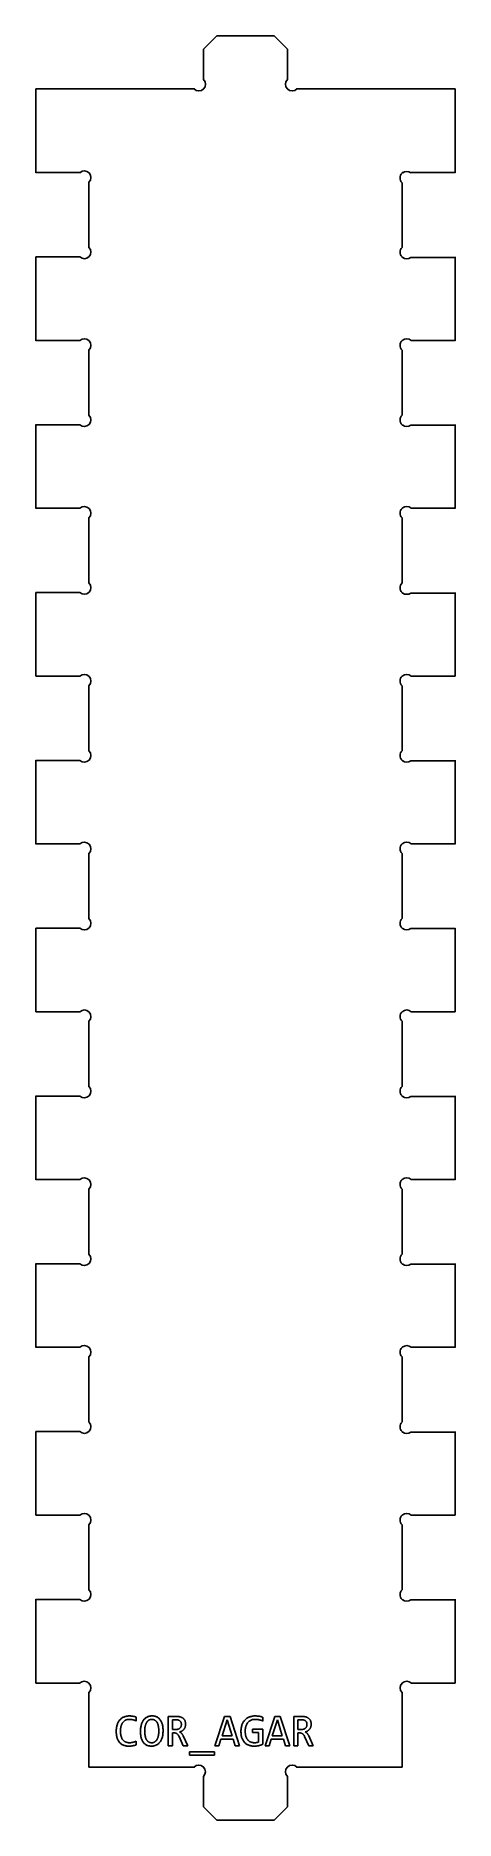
# Model space of a CAD drawing. Header units: inches. Extents: x -1.72 to 0.25, y -0.25 to 8.12.
import ezdxf

# ---------------------------------------------------------------- set-up
doc = ezdxf.new("R2010")
doc.units = ezdxf.units.IN
doc.header["$MEASUREMENT"] = 0

msp = doc.modelspace()

# ---------------------------------------------------------------- linework, layer by layer
at = {"color": 7, "linetype": 'Continuous', "lineweight": 25}
for p, q in [((-0.8686, 8.124), (-0.9311, 8.0615)), ((-0.8686, 8.124), (-0.5999, 8.124)), ((-0.5374, 8.0615), (-0.5999, 8.124)), ((-0.9311, 7.9182), (-0.9311, 8.0615)), ((-0.5374, 8.0615), (-0.5374, 7.9182)), ((-1.7185, 7.4803), (-1.7185, 7.874)), ((-1.7185, 7.874), (-0.9753, 7.874)), ((-0.4932, 7.874), (0.25, 7.874)), ((0.25, 7.874), (0.25, 7.4803)), ((-1.7173, 7.4803), (-1.7185, 7.4803)), ((-1.7173, 7.4813), (-1.5117, 7.4813)), ((-1.7173, 7.4803), (-1.7173, 7.4813)), ((0.0007, 7.4813), (0.0035, 7.4813)), ((0.0007, 7.4789), (0.0007, 7.4813)), ((0.0407, 7.4813), (0.2493, 7.4813)), ((0.2493, 7.4813), (0.2493, 7.4803)), ((0.25, 7.4803), (0.2493, 7.4803)), ((-1.4685, 7.1308), (-1.4685, 7.4361)), ((0, 7.4341), (0, 7.1308)), ((-1.7185, 6.6929), (-1.7185, 7.0866)), ((-1.7185, 7.0866), (-1.7173, 7.0866)), ((-1.7173, 7.0856), (-1.7173, 7.0866)), ((-1.5117, 7.0856), (-1.7173, 7.0856)), ((0.0007, 7.0836), (0.0007, 7.086)), ((0.0035, 7.0836), (0.0007, 7.0836)), ((0.2493, 7.0836), (0.0407, 7.0836)), ((0.2493, 7.0866), (0.2493, 7.0836)), ((0.2493, 7.0866), (0.25, 7.0866)), ((0.25, 7.0866), (0.25, 6.6929)), ((-1.7173, 6.6929), (-1.7185, 6.6929)), ((-1.7173, 6.6939), (-1.5117, 6.6939)), ((-1.7173, 6.6929), (-1.7173, 6.6939)), ((-1.4685, 6.3434), (-1.4685, 6.6487)), ((0, 6.6487), (0, 6.3434)), ((0.0007, 6.6939), (0.001, 6.6939)), ((0.0007, 6.6936), (0.0007, 6.6939)), ((0.0431, 6.6939), (0.2493, 6.6939)), ((0.2493, 6.6939), (0.2493, 6.6929)), ((0.25, 6.6929), (0.2493, 6.6929)), ((-1.7185, 5.9055), (-1.7185, 6.2992)), ((-1.7185, 6.2992), (-1.7173, 6.2992)), ((-1.7173, 6.2982), (-1.7173, 6.2992)), ((-1.5117, 6.2982), (-1.7173, 6.2982)), ((0.0007, 6.2962), (0.0007, 6.2986)), ((0.0035, 6.2962), (0.0007, 6.2962)), ((0.2493, 6.2962), (0.0407, 6.2962)), ((0.2493, 6.2992), (0.2493, 6.2962)), ((0.2493, 6.2992), (0.25, 6.2992)), ((0.25, 6.2992), (0.25, 5.9055)), ((-1.7173, 5.9055), (-1.7185, 5.9055)), ((-1.7173, 5.9065), (-1.5117, 5.9065)), ((-1.7173, 5.9055), (-1.7173, 5.9065)), ((0.0007, 5.9065), (0.001, 5.9065)), ((0.0007, 5.9062), (0.0007, 5.9065)), ((0.0431, 5.9065), (0.2493, 5.9065)), ((0.2493, 5.9065), (0.2493, 5.9055)), ((0.25, 5.9055), (0.2493, 5.9055)), ((-1.4685, 5.556), (-1.4685, 5.8613)), ((0, 5.8613), (0, 5.556)), ((-1.7185, 5.1181), (-1.7185, 5.5118)), ((-1.7185, 5.5118), (-1.7173, 5.5118)), ((-1.7173, 5.5108), (-1.7173, 5.5118)), ((-1.5117, 5.5108), (-1.7173, 5.5108)), ((0.0007, 5.5088), (0.0007, 5.5112)), ((0.0035, 5.5088), (0.0007, 5.5088)), ((0.2493, 5.5088), (0.0407, 5.5088)), ((0.2493, 5.5118), (0.2493, 5.5088)), ((0.2493, 5.5118), (0.25, 5.5118)), ((0.25, 5.5118), (0.25, 5.1181)), ((-1.7173, 5.1181), (-1.7185, 5.1181)), ((-1.7173, 5.1191), (-1.5117, 5.1191)), ((-1.7173, 5.1181), (-1.7173, 5.1191)), ((0.0007, 5.1191), (0.001, 5.1191)), ((0.0007, 5.1188), (0.0007, 5.1191)), ((0.0431, 5.1191), (0.2493, 5.1191)), ((0.2493, 5.1191), (0.2493, 5.1181)), ((0.25, 5.1181), (0.2493, 5.1181)), ((-1.4685, 4.7686), (-1.4685, 5.0739)), ((0, 5.0739), (0, 4.7686)), ((-1.7185, 4.3307), (-1.7185, 4.7244)), ((-1.7185, 4.7244), (-1.7173, 4.7244)), ((-1.7173, 4.7234), (-1.7173, 4.7244)), ((-1.5117, 4.7234), (-1.7173, 4.7234)), ((0.0007, 4.7214), (0.0007, 4.7238)), ((0.0035, 4.7214), (0.0007, 4.7214)), ((0.2493, 4.7214), (0.0407, 4.7214)), ((0.2493, 4.7244), (0.2493, 4.7214)), ((0.2493, 4.7244), (0.25, 4.7244)), ((0.25, 4.7244), (0.25, 4.3307)), ((-1.7173, 4.3307), (-1.7185, 4.3307)), ((-1.7173, 4.3317), (-1.5117, 4.3317)), ((-1.7173, 4.3307), (-1.7173, 4.3317)), ((-1.4685, 3.9812), (-1.4685, 4.2865)), ((0, 4.2865), (0, 3.9812)), ((0.0007, 4.3317), (0.001, 4.3317)), ((0.0007, 4.3314), (0.0007, 4.3317)), ((0.0431, 4.3317), (0.2493, 4.3317)), ((0.2493, 4.3317), (0.2493, 4.3307)), ((0.25, 4.3307), (0.2493, 4.3307)), ((-1.7185, 3.5433), (-1.7185, 3.937)), ((-1.7185, 3.937), (-1.7173, 3.937)), ((-1.7173, 3.936), (-1.7173, 3.937)), ((-1.5117, 3.936), (-1.7173, 3.936)), ((0.0007, 3.934), (0.0007, 3.9364)), ((0.2493, 3.937), (0.2493, 3.934)), ((0.2493, 3.937), (0.25, 3.937)), ((0.25, 3.937), (0.25, 3.5433)), ((0.0035, 3.934), (0.0007, 3.934)), ((0.2493, 3.934), (0.0407, 3.934)), ((-1.7173, 3.5433), (-1.7185, 3.5433)), ((-1.7173, 3.5443), (-1.5117, 3.5443)), ((-1.7173, 3.5433), (-1.7173, 3.5443)), ((0.0007, 3.5443), (0.001, 3.5443)), ((0.0007, 3.544), (0.0007, 3.5443)), ((0.0431, 3.5443), (0.2493, 3.5443)), ((0.2493, 3.5443), (0.2493, 3.5433)), ((0.25, 3.5433), (0.2493, 3.5433)), ((-1.4685, 3.1938), (-1.4685, 3.4991)), ((0, 3.4991), (0, 3.1938)), ((-1.7185, 2.7559), (-1.7185, 3.1496)), ((-1.7185, 3.1496), (-1.7173, 3.1496)), ((-1.7173, 3.1486), (-1.7173, 3.1496)), ((-1.5117, 3.1486), (-1.7173, 3.1486)), ((0.0007, 3.1466), (0.0007, 3.149)), ((0.0035, 3.1466), (0.0007, 3.1466)), ((0.2493, 3.1466), (0.0407, 3.1466)), ((0.2493, 3.1496), (0.2493, 3.1466)), ((0.2493, 3.1496), (0.25, 3.1496)), ((0.25, 3.1496), (0.25, 2.7559)), ((-1.7173, 2.7559), (-1.7185, 2.7559)), ((-1.7173, 2.7569), (-1.5117, 2.7569)), ((-1.7173, 2.7559), (-1.7173, 2.7569)), ((-1.4685, 2.4064), (-1.4685, 2.7117)), ((0, 2.7117), (0, 2.4064)), ((0.0007, 2.7569), (0.001, 2.7569)), ((0.0007, 2.7565), (0.0007, 2.7569)), ((0.0431, 2.7569), (0.2493, 2.7569)), ((0.2493, 2.7569), (0.2493, 2.7559)), ((0.25, 2.7559), (0.2493, 2.7559)), ((-1.7185, 1.9685), (-1.7185, 2.3622)), ((-1.7185, 2.3622), (-1.7173, 2.3622)), ((-1.7173, 2.3612), (-1.7173, 2.3622)), ((-1.5117, 2.3612), (-1.7173, 2.3612)), ((0.0007, 2.3592), (0.0007, 2.3616)), ((0.0035, 2.3592), (0.0007, 2.3592)), ((0.2493, 2.3592), (0.0407, 2.3592)), ((0.2493, 2.3622), (0.2493, 2.3592)), ((0.2493, 2.3622), (0.25, 2.3622)), ((0.25, 2.3622), (0.25, 1.9685)), ((-1.7173, 1.9685), (-1.7185, 1.9685)), ((-1.7173, 1.9695), (-1.5117, 1.9695)), ((-1.7173, 1.9685), (-1.7173, 1.9695)), ((0.0007, 1.9695), (0.001, 1.9695)), ((0.0007, 1.9691), (0.0007, 1.9695)), ((0.0431, 1.9695), (0.2493, 1.9695)), ((0.2493, 1.9695), (0.2493, 1.9685)), ((0.25, 1.9685), (0.2493, 1.9685)), ((-1.4685, 1.619), (-1.4685, 1.9243)), ((0, 1.9243), (0, 1.619)), ((-1.7185, 1.1811), (-1.7185, 1.5748)), ((-1.7185, 1.5748), (-1.7173, 1.5748)), ((-1.7173, 1.5738), (-1.7173, 1.5748)), ((-1.5117, 1.5738), (-1.7173, 1.5738)), ((0.0007, 1.5718), (0.0007, 1.5742)), ((0.0035, 1.5718), (0.0007, 1.5718)), ((0.2493, 1.5718), (0.0407, 1.5718)), ((0.2493, 1.5748), (0.2493, 1.5718)), ((0.2493, 1.5748), (0.25, 1.5748)), ((0.25, 1.5748), (0.25, 1.1811)), ((-1.7173, 1.1811), (-1.7185, 1.1811)), ((-1.7173, 1.1821), (-1.5117, 1.1821)), ((-1.7173, 1.1811), (-1.7173, 1.1821)), ((0.0007, 1.1821), (0.001, 1.1821)), ((0.0007, 1.1817), (0.0007, 1.1821)), ((0.0431, 1.1821), (0.2493, 1.1821)), ((0.2493, 1.1821), (0.2493, 1.1811)), ((0.25, 1.1811), (0.2493, 1.1811)), ((-1.4685, 0.8316), (-1.4685, 1.1369)), ((0, 1.1369), (0, 0.8316)), ((-1.7185, 0.3937), (-1.7185, 0.7874)), ((-1.7185, 0.7874), (-1.7173, 0.7874)), ((-1.7173, 0.7864), (-1.7173, 0.7874)), ((-1.5117, 0.7864), (-1.7173, 0.7864)), ((0.0007, 0.7844), (0.0007, 0.7868)), ((0.0035, 0.7844), (0.0007, 0.7844)), ((0.2493, 0.7844), (0.0407, 0.7844)), ((0.2493, 0.7874), (0.2493, 0.7844)), ((0.2493, 0.7874), (0.25, 0.7874)), ((0.25, 0.7874), (0.25, 0.3937)), ((-1.5127, 0.3937), (-1.7185, 0.3937)), ((-1.4685, 0), (-1.4685, 0.3495)), ((0, 0.3495), (0, 0)), ((0.25, 0.3937), (0.0442, 0.3937)), ((-1.2468, 0.2338), (-1.2468, 0.2158)), ((-1.0971, 0.2378), (-1.0604, 0.2378)), ((-1.0971, 0.1), (-1.0971, 0.2378)), ((-1.0771, 0.2218), (-1.0771, 0.1759)), ((-1.0602, 0.2218), (-1.0771, 0.2218)), ((-1.0771, 0.1759), (-1.0626, 0.1759)), ((-0.8784, 0.1), (-0.8326, 0.2378)), ((-0.8205, 0.2217), (-0.8444, 0.1459)), ((-0.8326, 0.2378), (-0.8069, 0.2378)), ((-0.7971, 0.1459), (-0.8205, 0.2217)), ((-0.8069, 0.2378), (-0.7626, 0.1)), ((-0.7014, 0.1779), (-0.6537, 0.1779)), ((-0.7014, 0.1619), (-0.7014, 0.1779)), ((-0.6537, 0.2338), (-0.6537, 0.2158)), ((-0.6537, 0.1779), (-0.6537, 0.1065)), ((-0.6427, 0.1), (-0.5969, 0.2378)), ((-0.5848, 0.2217), (-0.6088, 0.1459)), ((-0.5969, 0.2378), (-0.5712, 0.2378)), ((-0.5615, 0.1459), (-0.5848, 0.2217)), ((-0.5712, 0.2378), (-0.5269, 0.1)), ((-0.5079, 0.2378), (-0.4713, 0.2378)), ((-0.5079, 0.1), (-0.5079, 0.2378)), ((-0.4711, 0.2218), (-0.488, 0.2218)), ((-0.488, 0.2218), (-0.488, 0.1759)), ((-0.488, 0.1759), (-0.4735, 0.1759)), ((-1.2468, 0.122), (-1.2468, 0.104)), ((-1.0771, 0.1), (-1.0971, 0.1)), ((-1.0771, 0.1599), (-1.0771, 0.1)), ((-1.0686, 0.1599), (-1.0771, 0.1599)), ((-1.0263, 0.1), (-1.0462, 0.143)), ((-1.0263, 0.1459), (-1.0052, 0.1)), ((-1.0052, 0.1), (-1.0263, 0.1)), ((-0.8589, 0.1), (-0.8784, 0.1)), ((-0.8495, 0.13), (-0.8589, 0.1)), ((-0.7922, 0.13), (-0.8495, 0.13)), ((-0.8444, 0.1459), (-0.7971, 0.1459)), ((-0.783, 0.1), (-0.7922, 0.13)), ((-0.7626, 0.1), (-0.783, 0.1)), ((-0.6737, 0.1619), (-0.7014, 0.1619)), ((-0.6737, 0.1169), (-0.6737, 0.1619)), ((-0.6233, 0.1), (-0.6427, 0.1)), ((-0.6138, 0.13), (-0.6233, 0.1)), ((-0.5566, 0.13), (-0.6138, 0.13)), ((-0.6088, 0.1459), (-0.5615, 0.1459)), ((-0.5473, 0.1), (-0.5566, 0.13)), ((-0.5269, 0.1), (-0.5473, 0.1)), ((-0.488, 0.1), (-0.5079, 0.1)), ((-0.488, 0.1599), (-0.488, 0.1)), ((-0.4795, 0.1599), (-0.488, 0.1599)), ((-0.4372, 0.1), (-0.457, 0.143)), ((-0.4161, 0.1), (-0.4372, 0.1)), ((-0.4371, 0.1459), (-0.4161, 0.1)), ((-0.9753, 0), (-1.4685, 0)), ((-0.9972, 0.072), (-0.8794, 0.072)), ((-0.9972, 0.0561), (-0.9972, 0.072)), ((-0.8794, 0.0561), (-0.9972, 0.0561)), ((-0.8794, 0.072), (-0.8794, 0.0561)), ((0, 0), (-0.4932, 0)), ((-0.9311, -0.1875), (-0.9311, -0.0442)), ((-0.5374, -0.0442), (-0.5374, -0.1875)), ((-0.9311, -0.1875), (-0.8686, -0.25)), ((-0.5999, -0.25), (-0.8686, -0.25)), ((-0.5999, -0.25), (-0.5374, -0.1875))]:
    msp.add_line(p, q, dxfattribs=at)
for centre, radius, start, end in [((-0.9532, 7.8961), 0.0313, 225, 45), ((-0.5153, 7.8961), 0.0313, 135, 315), ((-1.4906, 7.4582), 0.0312, 315, 132.34462), ((0.0221, 7.4562), 0.0312, 133.30452, 225), ((0.0221, 7.4562), 0.0312, 53.49269, 126.50731), ((-1.4906, 7.1087), 0.0312, 227.65538, 45), ((0.0221, 7.1087), 0.0313, 135, 226.69548), ((0.0221, 7.1087), 0.0313, 233.49269, 306.50731), ((-1.4906, 6.6708), 0.0312, 315, 132.34462), ((0.0221, 6.6708), 0.0312, 47.65538, 132.34462), ((0.0221, 6.6708), 0.0312, 133.30452, 225), ((-1.4906, 6.3213), 0.0312, 227.65538, 45), ((0.0221, 6.3213), 0.0312, 135, 226.69548), ((0.0221, 6.3213), 0.0312, 233.49269, 306.50731), ((-1.4906, 5.8834), 0.0312, 315, 132.34462), ((0.0221, 5.8834), 0.0312, 133.30452, 225), ((0.0221, 5.8834), 0.0312, 47.65538, 132.34462), ((-1.4906, 5.5339), 0.0312, 227.65538, 45), ((0.0221, 5.5339), 0.0312, 135, 226.69548), ((0.0221, 5.5339), 0.0312, 233.49269, 306.50731), ((-1.4906, 5.096), 0.0312, 315, 132.34462), ((0.0221, 5.096), 0.0312, 133.30452, 225), ((0.0221, 5.096), 0.0312, 47.65538, 132.34462), ((-1.4906, 4.7465), 0.0312, 227.65538, 45), ((0.0221, 4.7465), 0.0312, 135, 226.69548), ((0.0221, 4.7465), 0.0312, 233.49269, 306.50731), ((-1.4906, 4.3086), 0.0312, 315, 132.34462), ((0.0221, 4.3086), 0.0312, 133.30452, 225), ((0.0221, 4.3086), 0.0312, 47.65538, 132.34462), ((-1.4906, 3.9591), 0.0312, 227.65538, 45), ((0.0221, 3.9591), 0.0312, 135, 226.69548), ((0.0221, 3.9591), 0.0312, 233.49269, 306.50731), ((-1.4906, 3.5212), 0.0312, 315, 132.34462), ((0.0221, 3.5212), 0.0312, 133.30452, 225), ((0.0221, 3.5212), 0.0312, 47.65538, 132.34462), ((-1.4906, 3.1717), 0.0312, 227.65538, 45), ((0.0221, 3.1717), 0.0312, 135, 226.69548), ((0.0221, 3.1717), 0.0312, 233.49269, 306.50731), ((-1.4906, 2.7338), 0.0312, 315, 132.34462), ((0.0221, 2.7338), 0.0312, 47.65538, 132.34462), ((0.0221, 2.7338), 0.0312, 133.30452, 225), ((-1.4906, 2.3843), 0.0312, 227.65538, 45), ((0.0221, 2.3843), 0.0312, 135, 226.69548), ((0.0221, 2.3843), 0.0312, 233.49269, 306.50731), ((-1.4906, 1.9464), 0.0312, 315, 132.34462), ((0.0221, 1.9464), 0.0312, 133.30452, 225), ((0.0221, 1.9464), 0.0312, 47.65538, 132.34462), ((-1.4906, 1.5969), 0.0312, 227.65538, 45), ((0.0221, 1.5969), 0.0312, 135, 226.69548), ((0.0221, 1.5969), 0.0312, 233.49269, 306.50731), ((-1.4906, 1.159), 0.0312, 315, 132.34462), ((0.0221, 1.159), 0.0312, 133.30452, 225), ((0.0221, 1.159), 0.0312, 47.65538, 132.34462), ((-1.4906, 0.8095), 0.0312, 227.65538, 45), ((0.0221, 0.8095), 0.0312, 135, 226.69548), ((0.0221, 0.8095), 0.0312, 233.49269, 306.50731), ((-1.4906, 0.3716), 0.0312, 315, 135), ((0.0221, 0.3716), 0.0312, 45, 225), ((-0.9532, -0.0221), 0.0312, 315, 135), ((-0.5153, -0.0221), 0.0313, 45, 225)]:
    msp.add_arc(centre, radius, start, end, dxfattribs=at)
for points, knots in [([(-1.3407, 0.1674), (-1.3406, 0.1701), (-1.3405, 0.1754), (-1.3398, 0.1831), (-1.3384, 0.1905), (-1.3366, 0.1974), (-1.3342, 0.2039), (-1.3314, 0.2099), (-1.3281, 0.2153), (-1.3244, 0.2203), (-1.3202, 0.2247), (-1.3156, 0.2287), (-1.3106, 0.232), (-1.3052, 0.2348), (-1.2994, 0.2371), (-1.2932, 0.2386), (-1.2867, 0.2396), (-1.2823, 0.2397), (-1.28, 0.2398)], [0, 0, 0, 0, 0.076224, 0.149254, 0.218962, 0.286265, 0.350873, 0.412736, 0.472531, 0.530485, 0.587275, 0.643812, 0.700207, 0.757344, 0.815402, 0.875024, 0.93606, 1, 1, 1, 1]), ([(-1.2792, 0.2238), (-1.2808, 0.2238), (-1.2838, 0.2237), (-1.2883, 0.223), (-1.2925, 0.2218), (-1.2965, 0.2202), (-1.3002, 0.2181), (-1.3036, 0.2156), (-1.3068, 0.2127), (-1.3096, 0.2094), (-1.3122, 0.2056), (-1.3144, 0.2015), (-1.3163, 0.197), (-1.3179, 0.1921), (-1.3192, 0.1868), (-1.3201, 0.1812), (-1.3206, 0.1752), (-1.3207, 0.1711), (-1.3207, 0.169)], [0, 0, 0, 0, 0.060088, 0.117638, 0.174026, 0.229308, 0.284124, 0.338589, 0.393896, 0.450173, 0.508161, 0.568184, 0.63134, 0.697838, 0.7675, 0.840945, 0.91819, 1, 1, 1, 1]), ([(-1.3207, 0.169), (-1.3207, 0.1668), (-1.3206, 0.1625), (-1.3201, 0.1563), (-1.3193, 0.1505), (-1.3182, 0.1451), (-1.3167, 0.1402), (-1.3148, 0.1357), (-1.3127, 0.1315), (-1.3102, 0.1278), (-1.3074, 0.1245), (-1.3042, 0.1217), (-1.3007, 0.1193), (-1.2969, 0.1174), (-1.2928, 0.1158), (-1.2884, 0.1148), (-1.2837, 0.1141), (-1.2805, 0.114), (-1.2788, 0.114)], [0, 0, 0, 0, 0.084032, 0.162748, 0.236834, 0.306551, 0.371986, 0.434019, 0.492691, 0.549183, 0.603684, 0.657291, 0.710499, 0.764375, 0.819427, 0.876517, 0.936537, 1, 1, 1, 1]), ([(-1.28, 0.2398), (-1.2785, 0.2398), (-1.2754, 0.2397), (-1.2709, 0.2394), (-1.2666, 0.239), (-1.2611, 0.2381), (-1.2545, 0.2366), (-1.2494, 0.2347), (-1.2468, 0.2338)], [0, 0, 0, 0, 0.137106, 0.269843, 0.397453, 0.520419, 0.761423, 1, 1, 1, 1]), ([(-1.2468, 0.2158), (-1.2481, 0.2165), (-1.2505, 0.2177), (-1.2543, 0.2193), (-1.2581, 0.2207), (-1.2621, 0.2218), (-1.2661, 0.2227), (-1.2703, 0.2234), (-1.2747, 0.2237), (-1.2777, 0.2238), (-1.2792, 0.2238)], [0, 0, 0, 0, 0.1229518, 0.2436493, 0.3654458, 0.485859, 0.608252, 0.7338072, 0.8647999, 1, 1, 1, 1]), ([(-1.2269, 0.1682), (-1.2268, 0.1712), (-1.2267, 0.1769), (-1.2259, 0.1852), (-1.2246, 0.1929), (-1.2227, 0.2), (-1.2204, 0.2065), (-1.2177, 0.2124), (-1.2146, 0.2177), (-1.2111, 0.2224), (-1.2072, 0.2266), (-1.2031, 0.2302), (-1.1986, 0.2332), (-1.1938, 0.2356), (-1.1888, 0.2375), (-1.1837, 0.2388), (-1.1784, 0.2396), (-1.1748, 0.2397), (-1.173, 0.2398)], [0, 0, 0, 0, 0.088319, 0.170763, 0.248113, 0.320538, 0.388732, 0.452895, 0.513828, 0.57181, 0.627694, 0.682153, 0.735071, 0.787987, 0.840915, 0.893428, 0.946343, 1, 1, 1, 1]), ([(-1.1751, 0.098), (-1.1772, 0.0981), (-1.1813, 0.0982), (-1.1873, 0.0991), (-1.1929, 0.1006), (-1.198, 0.1027), (-1.2027, 0.1054), (-1.207, 0.1086), (-1.2109, 0.1124), (-1.2143, 0.1167), (-1.2173, 0.1215), (-1.2199, 0.1268), (-1.2221, 0.1326), (-1.2239, 0.1389), (-1.2252, 0.1457), (-1.2262, 0.1528), (-1.2268, 0.1604), (-1.2268, 0.1656), (-1.2269, 0.1682)], [0, 0, 0, 0, 0.064382, 0.124968, 0.182777, 0.238329, 0.292832, 0.34642, 0.400587, 0.45597, 0.512907, 0.57254, 0.634891, 0.700748, 0.770234, 0.843078, 0.919596, 1, 1, 1, 1]), ([(-1.174, 0.2238), (-1.1754, 0.2238), (-1.1781, 0.2236), (-1.182, 0.2229), (-1.1856, 0.2215), (-1.1889, 0.2196), (-1.1919, 0.2172), (-1.1945, 0.2144), (-1.197, 0.2113), (-1.1991, 0.2078), (-1.2009, 0.2039), (-1.2026, 0.1997), (-1.2039, 0.1952), (-1.205, 0.1904), (-1.2058, 0.1854), (-1.2064, 0.1802), (-1.2068, 0.1748), (-1.2069, 0.1712), (-1.2069, 0.1693)], [0, 0, 0, 0, 0.058632, 0.114268, 0.168014, 0.220823, 0.274059, 0.327872, 0.383653, 0.441283, 0.501681, 0.564491, 0.631012, 0.700572, 0.772808, 0.846733, 0.92213, 1, 1, 1, 1]), ([(-1.2069, 0.1693), (-1.2069, 0.1673), (-1.2068, 0.1634), (-1.2065, 0.1576), (-1.2059, 0.1521), (-1.2051, 0.1469), (-1.2041, 0.142), (-1.2028, 0.1374), (-1.2012, 0.1332), (-1.1994, 0.1294), (-1.1972, 0.1259), (-1.1949, 0.1228), (-1.1921, 0.1202), (-1.1891, 0.1179), (-1.1858, 0.1162), (-1.1822, 0.1149), (-1.1782, 0.1141), (-1.1755, 0.114), (-1.174, 0.114)], [0, 0, 0, 0, 0.083784, 0.163374, 0.240194, 0.31317, 0.382532, 0.447714, 0.509469, 0.568373, 0.624211, 0.678025, 0.730242, 0.781712, 0.833094, 0.886217, 0.941176, 1, 1, 1, 1]), ([(-1.121, 0.1698), (-1.1211, 0.1668), (-1.1212, 0.161), (-1.122, 0.1527), (-1.1233, 0.1449), (-1.1252, 0.1378), (-1.1276, 0.1313), (-1.1303, 0.1254), (-1.1334, 0.1201), (-1.1369, 0.1153), (-1.1408, 0.1112), (-1.1449, 0.1076), (-1.1495, 0.1046), (-1.1542, 0.1022), (-1.1592, 0.1003), (-1.1644, 0.099), (-1.1697, 0.0982), (-1.1733, 0.0981), (-1.1751, 0.098)], [0, 0, 0, 0, 0.088943, 0.17175, 0.24914, 0.321696, 0.389762, 0.453706, 0.514587, 0.57262, 0.628313, 0.68215, 0.735401, 0.788412, 0.841159, 0.893792, 0.946526, 1, 1, 1, 1]), ([(-1.141, 0.1685), (-1.141, 0.1705), (-1.1411, 0.1744), (-1.1414, 0.1801), (-1.142, 0.1856), (-1.1427, 0.1908), (-1.1437, 0.1957), (-1.1451, 0.2003), (-1.1466, 0.2045), (-1.1485, 0.2083), (-1.1506, 0.2118), (-1.153, 0.2149), (-1.1558, 0.2176), (-1.1588, 0.2198), (-1.1622, 0.2216), (-1.1658, 0.2229), (-1.1698, 0.2237), (-1.1726, 0.2238), (-1.174, 0.2238)], [0, 0, 0, 0, 0.0827296, 0.1621119, 0.2379432, 0.3106867, 0.3797986, 0.4452447, 0.5072619, 0.5662172, 0.6225207, 0.6762106, 0.7289168, 0.7803543, 0.8322014, 0.8852026, 0.9408813, 1, 1, 1, 1]), ([(-1.174, 0.114), (-1.1726, 0.114), (-1.17, 0.1141), (-1.1661, 0.115), (-1.1625, 0.1163), (-1.1592, 0.1182), (-1.1561, 0.1206), (-1.1535, 0.1234), (-1.151, 0.1265), (-1.1489, 0.13), (-1.147, 0.1339), (-1.1453, 0.1381), (-1.144, 0.1425), (-1.1429, 0.1473), (-1.142, 0.1524), (-1.1415, 0.1576), (-1.1411, 0.163), (-1.141, 0.1666), (-1.141, 0.1685)], [0, 0, 0, 0, 0.058557, 0.113781, 0.167302, 0.220425, 0.273938, 0.327988, 0.383698, 0.441483, 0.502187, 0.564917, 0.631059, 0.700003, 0.77222, 0.846052, 0.92179, 1, 1, 1, 1]), ([(-1.173, 0.2398), (-1.1709, 0.2397), (-1.1667, 0.2396), (-1.1608, 0.2387), (-1.1552, 0.2372), (-1.1501, 0.235), (-1.1454, 0.2323), (-1.1411, 0.2291), (-1.1372, 0.2254), (-1.1338, 0.2211), (-1.1307, 0.2163), (-1.1281, 0.211), (-1.1259, 0.2052), (-1.1241, 0.1989), (-1.1227, 0.1922), (-1.1217, 0.1851), (-1.1211, 0.1776), (-1.1211, 0.1724), (-1.121, 0.1698)], [0, 0, 0, 0, 0.064488, 0.125484, 0.183167, 0.238931, 0.293524, 0.347641, 0.401677, 0.45715, 0.514082, 0.57381, 0.635968, 0.701717, 0.771071, 0.843452, 0.919781, 1, 1, 1, 1]), ([(-1.0626, 0.1759), (-1.0616, 0.1759), (-1.0596, 0.1759), (-1.0567, 0.1762), (-1.0539, 0.1767), (-1.0513, 0.1774), (-1.0488, 0.1782), (-1.0466, 0.1793), (-1.0445, 0.1805), (-1.0426, 0.182), (-1.0409, 0.1836), (-1.0394, 0.1853), (-1.0381, 0.1873), (-1.0371, 0.1894), (-1.0362, 0.1917), (-1.0356, 0.1942), (-1.0352, 0.1969), (-1.0352, 0.1987), (-1.0351, 0.1996)], [0, 0, 0, 0, 0.075163, 0.146824, 0.2147, 0.280408, 0.343299, 0.403724, 0.461901, 0.519275, 0.575642, 0.632193, 0.6886, 0.746295, 0.806338, 0.867999, 0.932392, 1, 1, 1, 1]), ([(-1.0604, 0.2378), (-1.0585, 0.2378), (-1.0548, 0.2377), (-1.0494, 0.2372), (-1.0445, 0.2364), (-1.04, 0.2352), (-1.0359, 0.2337), (-1.0321, 0.232), (-1.0288, 0.23), (-1.0258, 0.2277), (-1.0232, 0.2251), (-1.021, 0.2223), (-1.0191, 0.2193), (-1.0177, 0.216), (-1.0166, 0.2125), (-1.0157, 0.2088), (-1.0153, 0.2049), (-1.0152, 0.2023), (-1.0152, 0.2009)], [0, 0, 0, 0, 0.086877, 0.167501, 0.242748, 0.31266, 0.377995, 0.439734, 0.498505, 0.554376, 0.608818, 0.661973, 0.71527, 0.769273, 0.824499, 0.880763, 0.939397, 1, 1, 1, 1]), ([(-1.0351, 0.1996), (-1.0352, 0.2005), (-1.0352, 0.2023), (-1.0355, 0.2048), (-1.036, 0.2072), (-1.0368, 0.2093), (-1.0376, 0.2114), (-1.0388, 0.2132), (-1.0402, 0.2149), (-1.0417, 0.2163), (-1.0434, 0.2176), (-1.0454, 0.2187), (-1.0474, 0.2197), (-1.0497, 0.2205), (-1.0521, 0.2211), (-1.0546, 0.2215), (-1.0574, 0.2218), (-1.0593, 0.2218), (-1.0602, 0.2218)], [0, 0, 0, 0, 0.071005, 0.137576, 0.200303, 0.260403, 0.317715, 0.373831, 0.4295, 0.484881, 0.540836, 0.598611, 0.658088, 0.719485, 0.784176, 0.852028, 0.924103, 1, 1, 1, 1]), ([(-1.0152, 0.2009), (-1.0152, 0.1999), (-1.0153, 0.1977), (-1.0156, 0.1946), (-1.0162, 0.1915), (-1.017, 0.1886), (-1.018, 0.1857), (-1.0193, 0.183), (-1.0208, 0.1804), (-1.0225, 0.1779), (-1.0244, 0.1756), (-1.0266, 0.1734), (-1.029, 0.1715), (-1.0315, 0.1696), (-1.0343, 0.168), (-1.0373, 0.1666), (-1.0405, 0.1654), (-1.0428, 0.1648), (-1.0439, 0.1645)], [0, 0, 0, 0, 0.064544, 0.126934, 0.188727, 0.249808, 0.309839, 0.369222, 0.428683, 0.48838, 0.54825, 0.608766, 0.669986, 0.733139, 0.797063, 0.862815, 0.930318, 1, 1, 1, 1]), ([(-0.7556, 0.1674), (-0.7555, 0.1701), (-0.7554, 0.1755), (-0.7545, 0.1834), (-0.7529, 0.1908), (-0.7508, 0.1978), (-0.7482, 0.2043), (-0.7449, 0.2102), (-0.7413, 0.2157), (-0.7371, 0.2207), (-0.7324, 0.2251), (-0.7273, 0.2289), (-0.7217, 0.2323), (-0.7157, 0.235), (-0.7094, 0.2371), (-0.7027, 0.2387), (-0.6956, 0.2396), (-0.6908, 0.2397), (-0.6884, 0.2398)], [0, 0, 0, 0, 0.074225, 0.145225, 0.212689, 0.277943, 0.340683, 0.401421, 0.460109, 0.518096, 0.575513, 0.632668, 0.690415, 0.749159, 0.809436, 0.870947, 0.934445, 1, 1, 1, 1]), ([(-0.6883, 0.2238), (-0.6901, 0.2238), (-0.6937, 0.2237), (-0.6989, 0.2229), (-0.7038, 0.2217), (-0.7083, 0.2199), (-0.7126, 0.2178), (-0.7165, 0.2151), (-0.7201, 0.2121), (-0.7232, 0.2087), (-0.7261, 0.2049), (-0.7286, 0.2007), (-0.7307, 0.1961), (-0.7325, 0.1912), (-0.7339, 0.186), (-0.7348, 0.1805), (-0.7355, 0.1747), (-0.7356, 0.1708), (-0.7356, 0.1688)], [0, 0, 0, 0, 0.067098, 0.130976, 0.192216, 0.25177, 0.309685, 0.366513, 0.423519, 0.480372, 0.538032, 0.597274, 0.658431, 0.722042, 0.787912, 0.855973, 0.926461, 1, 1, 1, 1]), ([(-0.7356, 0.1688), (-0.7356, 0.1667), (-0.7355, 0.1626), (-0.735, 0.1567), (-0.7342, 0.1511), (-0.7332, 0.1458), (-0.7317, 0.1409), (-0.7299, 0.1364), (-0.7277, 0.1323), (-0.7252, 0.1285), (-0.7223, 0.1252), (-0.719, 0.1222), (-0.7153, 0.1197), (-0.7112, 0.1176), (-0.7068, 0.116), (-0.7019, 0.1148), (-0.6966, 0.1141), (-0.693, 0.114), (-0.6911, 0.114)], [0, 0, 0, 0, 0.077697, 0.150962, 0.221242, 0.287556, 0.350886, 0.410876, 0.468434, 0.524381, 0.578873, 0.633076, 0.687847, 0.744019, 0.802456, 0.864127, 0.929602, 1, 1, 1, 1]), ([(-0.6884, 0.2398), (-0.6853, 0.2397), (-0.6792, 0.2396), (-0.6717, 0.2387), (-0.666, 0.2376), (-0.6618, 0.2366), (-0.6577, 0.2353), (-0.655, 0.2343), (-0.6537, 0.2338)], [0, 0, 0, 0, 0.262934, 0.514365, 0.637318, 0.759, 0.879771, 1, 1, 1, 1]), ([(-0.6537, 0.2158), (-0.6564, 0.217), (-0.6617, 0.2194), (-0.6686, 0.2215), (-0.6743, 0.2227), (-0.6788, 0.2233), (-0.6835, 0.2238), (-0.6866, 0.2238), (-0.6883, 0.2238)], [0, 0, 0, 0, 0.243243, 0.485031, 0.60722, 0.733334, 0.864709, 1, 1, 1, 1]), ([(-0.4735, 0.1759), (-0.4725, 0.1759), (-0.4705, 0.1759), (-0.4675, 0.1762), (-0.4648, 0.1767), (-0.4621, 0.1774), (-0.4597, 0.1782), (-0.4575, 0.1793), (-0.4554, 0.1805), (-0.4535, 0.182), (-0.4518, 0.1836), (-0.4503, 0.1853), (-0.449, 0.1873), (-0.4479, 0.1894), (-0.447, 0.1917), (-0.4465, 0.1942), (-0.4461, 0.1969), (-0.446, 0.1987), (-0.446, 0.1996)], [0, 0, 0, 0, 0.075163, 0.146824, 0.2147, 0.280408, 0.343299, 0.403724, 0.461901, 0.519275, 0.575642, 0.632193, 0.6886, 0.746295, 0.806338, 0.867999, 0.932392, 1, 1, 1, 1]), ([(-0.4713, 0.2378), (-0.4694, 0.2378), (-0.4657, 0.2377), (-0.4603, 0.2372), (-0.4554, 0.2364), (-0.4508, 0.2352), (-0.4467, 0.2337), (-0.443, 0.232), (-0.4396, 0.23), (-0.4367, 0.2277), (-0.4341, 0.2251), (-0.4319, 0.2223), (-0.43, 0.2193), (-0.4285, 0.216), (-0.4274, 0.2125), (-0.4266, 0.2088), (-0.4261, 0.2049), (-0.4261, 0.2023), (-0.4261, 0.2009)], [0, 0, 0, 0, 0.086877, 0.167501, 0.242748, 0.31266, 0.377995, 0.439734, 0.498505, 0.554376, 0.608818, 0.661973, 0.71527, 0.769273, 0.824499, 0.880763, 0.939397, 1, 1, 1, 1]), ([(-0.446, 0.1996), (-0.446, 0.2005), (-0.4461, 0.2023), (-0.4464, 0.2048), (-0.4469, 0.2072), (-0.4476, 0.2093), (-0.4485, 0.2114), (-0.4497, 0.2132), (-0.451, 0.2149), (-0.4526, 0.2163), (-0.4543, 0.2176), (-0.4562, 0.2187), (-0.4583, 0.2197), (-0.4605, 0.2205), (-0.4629, 0.2211), (-0.4655, 0.2215), (-0.4683, 0.2218), (-0.4701, 0.2218), (-0.4711, 0.2218)], [0, 0, 0, 0, 0.0710054, 0.1375762, 0.2003033, 0.2604032, 0.3177152, 0.3738306, 0.4294997, 0.4848812, 0.5408363, 0.5986108, 0.6580876, 0.7194854, 0.7841757, 0.8520284, 0.9241033, 1, 1, 1, 1]), ([(-0.4261, 0.2009), (-0.4261, 0.1999), (-0.4261, 0.1977), (-0.4265, 0.1946), (-0.427, 0.1915), (-0.4279, 0.1886), (-0.4289, 0.1857), (-0.4301, 0.183), (-0.4316, 0.1804), (-0.4333, 0.1779), (-0.4353, 0.1756), (-0.4374, 0.1734), (-0.4399, 0.1715), (-0.4424, 0.1696), (-0.4452, 0.168), (-0.4482, 0.1666), (-0.4514, 0.1654), (-0.4536, 0.1648), (-0.4548, 0.1645)], [0, 0, 0, 0, 0.0645443, 0.1269343, 0.1887266, 0.2498083, 0.309839, 0.3692223, 0.4286833, 0.4883799, 0.5482501, 0.6087658, 0.6699859, 0.7331387, 0.7970633, 0.8628148, 0.9303182, 1, 1, 1, 1]), ([(-1.281, 0.098), (-1.2834, 0.0981), (-1.2879, 0.0982), (-1.2945, 0.099), (-1.3007, 0.1003), (-1.3065, 0.1022), (-1.3119, 0.1047), (-1.3168, 0.1078), (-1.3213, 0.1113), (-1.3254, 0.1155), (-1.329, 0.1201), (-1.3321, 0.1254), (-1.3348, 0.1311), (-1.3369, 0.1373), (-1.3387, 0.1441), (-1.3398, 0.1514), (-1.3406, 0.1592), (-1.3406, 0.1646), (-1.3407, 0.1674)], [0, 0, 0, 0, 0.067023, 0.130583, 0.190931, 0.248885, 0.305201, 0.360375, 0.415285, 0.470462, 0.526916, 0.584855, 0.644909, 0.708161, 0.774799, 0.845379, 0.920139, 1, 1, 1, 1]), ([(-1.2468, 0.104), (-1.2496, 0.1031), (-1.255, 0.1012), (-1.2635, 0.0994), (-1.2722, 0.0982), (-1.2781, 0.0981), (-1.281, 0.098)], [0, 0, 0, 0, 0.248619, 0.495978, 0.746677, 1, 1, 1, 1]), ([(-1.2788, 0.114), (-1.2774, 0.114), (-1.2745, 0.114), (-1.2703, 0.1145), (-1.2662, 0.1151), (-1.2608, 0.1163), (-1.2543, 0.1184), (-1.2493, 0.1208), (-1.2468, 0.122)], [0, 0, 0, 0, 0.129451, 0.25662, 0.381947, 0.505924, 0.753227, 1, 1, 1, 1]), ([(-1.0462, 0.143), (-1.0469, 0.1446), (-1.0482, 0.1474), (-1.0505, 0.1511), (-1.053, 0.1541), (-1.0556, 0.1564), (-1.0585, 0.1581), (-1.0616, 0.1592), (-1.065, 0.1598), (-1.0674, 0.1599), (-1.0686, 0.1599)], [0, 0, 0, 0, 0.1673919, 0.3105327, 0.4353739, 0.548984, 0.6555634, 0.7631612, 0.8757123, 1, 1, 1, 1]), ([(-1.0439, 0.1645), (-1.043, 0.1642), (-1.0411, 0.1635), (-1.0386, 0.162), (-1.0363, 0.1603), (-1.0342, 0.1581), (-1.0322, 0.1556), (-1.0302, 0.1527), (-1.0282, 0.1495), (-1.0269, 0.1471), (-1.0263, 0.1459)], [0, 0, 0, 0, 0.1113526, 0.2209309, 0.3311252, 0.4436492, 0.5643761, 0.6964797, 0.8421079, 1, 1, 1, 1]), ([(-0.693, 0.098), (-0.6954, 0.0981), (-0.7, 0.0982), (-0.7067, 0.099), (-0.713, 0.1004), (-0.719, 0.1023), (-0.7246, 0.1048), (-0.7298, 0.1078), (-0.7345, 0.1114), (-0.7388, 0.1155), (-0.7427, 0.1202), (-0.7461, 0.1253), (-0.7489, 0.1311), (-0.7514, 0.1373), (-0.7533, 0.1441), (-0.7546, 0.1514), (-0.7554, 0.1592), (-0.7555, 0.1646), (-0.7556, 0.1674)], [0, 0, 0, 0, 0.066475, 0.129869, 0.190917, 0.249936, 0.30756, 0.363411, 0.419253, 0.474963, 0.531335, 0.589293, 0.649492, 0.712311, 0.778561, 0.848197, 0.921777, 1, 1, 1, 1]), ([(-0.6537, 0.1065), (-0.6552, 0.1058), (-0.6583, 0.1044), (-0.663, 0.1028), (-0.668, 0.1013), (-0.673, 0.1001), (-0.6781, 0.0991), (-0.6832, 0.0985), (-0.6881, 0.0981), (-0.6914, 0.098), (-0.693, 0.098)], [0, 0, 0, 0, 0.121553, 0.246873, 0.374671, 0.503107, 0.631615, 0.758293, 0.881258, 1, 1, 1, 1]), ([(-0.6911, 0.114), (-0.6904, 0.114), (-0.6889, 0.114), (-0.6867, 0.1142), (-0.6844, 0.1144), (-0.6821, 0.1148), (-0.6798, 0.1152), (-0.6776, 0.1157), (-0.6756, 0.1162), (-0.6743, 0.1167), (-0.6737, 0.1169)], [0, 0, 0, 0, 0.1181377, 0.2453408, 0.3782754, 0.5101309, 0.6425505, 0.7708235, 0.8918703, 1, 1, 1, 1]), ([(-0.457, 0.143), (-0.4578, 0.1446), (-0.4591, 0.1474), (-0.4614, 0.1511), (-0.4638, 0.1541), (-0.4665, 0.1564), (-0.4693, 0.1581), (-0.4724, 0.1592), (-0.4759, 0.1598), (-0.4783, 0.1599), (-0.4795, 0.1599)], [0, 0, 0, 0, 0.167392, 0.310533, 0.435374, 0.548984, 0.655563, 0.763161, 0.875712, 1, 1, 1, 1]), ([(-0.4548, 0.1645), (-0.4538, 0.1642), (-0.452, 0.1635), (-0.4495, 0.162), (-0.4472, 0.1603), (-0.4451, 0.1581), (-0.4431, 0.1556), (-0.4411, 0.1527), (-0.4391, 0.1495), (-0.4378, 0.1471), (-0.4371, 0.1459)], [0, 0, 0, 0, 0.111353, 0.220931, 0.331125, 0.443649, 0.564376, 0.69648, 0.842108, 1, 1, 1, 1])]:
    msp.add_open_spline(points, degree=3, knots=knots, dxfattribs=at)

doc.saveas('drawing.dxf')
